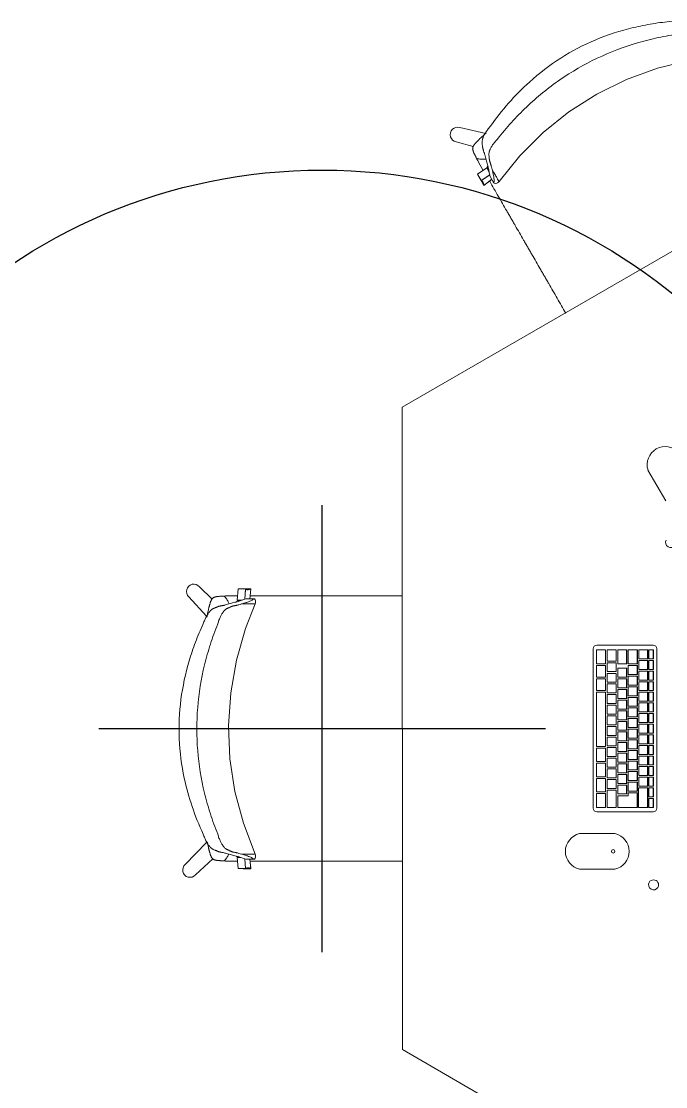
# Model space of a CAD drawing. Header units: millimetres. Extents: x 155920 to 295199, y -4084 to 97293.
# Drawn here: x 166576 to 167731, y 18495 to 20402 of the extents above; entities that cross this region are included whole.
import ezdxf

# ---------------------------------------------------------------- set-up
doc = ezdxf.new("R2010")
doc.units = ezdxf.units.MM
doc.header["$MEASUREMENT"] = 0
doc.layers.add('A-GENM', color=8, linetype='CONTINUOUS', lineweight=9)
doc.layers.add('I-FURN', color=8, linetype='CONTINUOUS', lineweight=9)
doc.layers.add('Social Distancing', color=7, linetype='CONTINUOUS')

msp = doc.modelspace()

# ---------------------------------------------------------------- linework, layer by layer
at = {"layer": 'A-GENM'}
for p, q in [((167698.8, 19599), (167730.6, 19544)), ((167708.3, 19285.5), (167607.2, 19285.5)), ((167600.8, 19279.1), (167600.8, 18993.6)), ((167622.7, 19277.1), (167606.8, 19277.1)), ((167606.8, 19277.1), (167606.8, 19252.1)), ((167622.7, 19252.1), (167622.7, 19277.1)), ((167623, 19277.1), (167622.7, 19277.1)), ((167623, 19277.1), (167623, 19252.1)), ((167641.7, 19277.1), (167625.7, 19277.1)), ((167625.7, 19277.1), (167625.7, 19257.1)), ((167641.7, 19257.1), (167641.7, 19277.1)), ((167641.9, 19277.1), (167641.7, 19277.1)), ((167641.9, 19277.1), (167641.9, 19257.1)), ((167660.6, 19277.1), (167644.6, 19277.1)), ((167644.6, 19277.1), (167644.6, 19252.1)), ((167660.6, 19252.1), (167660.6, 19277.1)), ((167660.9, 19277.1), (167660.6, 19277.1)), ((167660.9, 19277.1), (167660.9, 19252.1)), ((167679.5, 19277.1), (167663.6, 19277.1)), ((167663.6, 19277.1), (167663.6, 19252.1)), ((167679.5, 19252.1), (167679.5, 19277.1)), ((167679.8, 19277.1), (167679.5, 19277.1)), ((167679.8, 19277.1), (167679.8, 19252.1)), ((167698.2, 19277.1), (167682.2, 19277.1)), ((167682.2, 19277.1), (167682.2, 19261.1)), ((167698.2, 19261.1), (167698.2, 19277.1)), ((167698.4, 19277.1), (167698.2, 19277.1)), ((167698.4, 19277.1), (167698.4, 19261.1)), ((167708.4, 19277.1), (167700.4, 19277.1)), ((167700.4, 19277.1), (167700.4, 19261.1)), ((167708.4, 19261.1), (167708.4, 19277.1)), ((167708.7, 19277.1), (167708.4, 19277.1)), ((167708.7, 19277.1), (167708.7, 19261.1)), ((167714.7, 18993.6), (167714.7, 19279.1)), ((167606.8, 19252.1), (167622.7, 19252.1)), ((167622.7, 19249.1), (167606.8, 19249.1)), ((167606.8, 19249.1), (167606.8, 19228.1)), ((167623, 19252.1), (167622.7, 19252.1)), ((167622.7, 19228.1), (167622.7, 19249.1)), ((167623, 19249.1), (167622.7, 19249.1)), ((167623, 19249.1), (167623, 19228.1)), ((167625.7, 19257.1), (167641.7, 19257.1)), ((167641.7, 19254.1), (167625.7, 19254.1)), ((167625.7, 19254.1), (167625.7, 19238.1)), ((167641.9, 19257.1), (167641.7, 19257.1)), ((167641.7, 19238.1), (167641.7, 19254.1)), ((167641.9, 19254.1), (167641.7, 19254.1)), ((167641.9, 19254.1), (167641.9, 19238.1)), ((167644.6, 19252.1), (167660.6, 19252.1)), ((167660.9, 19252.1), (167660.6, 19252.1)), ((167663.6, 19252.1), (167679.5, 19252.1)), ((167679.5, 19249.1), (167663.6, 19249.1)), ((167663.6, 19249.1), (167663.6, 19233.1)), ((167679.8, 19252.1), (167679.5, 19252.1)), ((167679.5, 19233.1), (167679.5, 19249.1)), ((167679.8, 19249.1), (167679.5, 19249.1)), ((167679.8, 19249.1), (167679.8, 19233.1)), ((167682.2, 19261.1), (167698.2, 19261.1)), ((167698.2, 19258.1), (167682.2, 19258.1)), ((167682.2, 19258.1), (167682.2, 19242.1)), ((167698.4, 19261.1), (167698.2, 19261.1)), ((167698.2, 19242.1), (167698.2, 19258.1)), ((167698.4, 19258.1), (167698.2, 19258.1)), ((167698.4, 19258.1), (167698.4, 19242.1)), ((167700.4, 19261.1), (167708.4, 19261.1)), ((167708.4, 19258.1), (167700.4, 19258.1)), ((167700.4, 19258.1), (167700.4, 19242.1)), ((167708.7, 19261.1), (167708.4, 19261.1)), ((167708.4, 19242.1), (167708.4, 19258.1)), ((167708.7, 19258.1), (167708.4, 19258.1)), ((167708.7, 19258.1), (167708.7, 19242.1)), ((167606.8, 19228.1), (167622.7, 19228.1)), ((167623, 19228.1), (167622.7, 19228.1)), ((167625.7, 19238.1), (167641.7, 19238.1)), ((167641.7, 19235.1), (167625.7, 19235.1)), ((167625.7, 19235.1), (167625.7, 19219.1)), ((167641.9, 19238.1), (167641.7, 19238.1)), ((167641.7, 19219.1), (167641.7, 19235.1)), ((167641.9, 19235.1), (167641.7, 19235.1)), ((167641.9, 19235.1), (167641.9, 19219.1)), ((167660.6, 19244.1), (167644.6, 19244.1)), ((167644.6, 19244.1), (167644.6, 19228.1)), ((167644.6, 19228.1), (167660.6, 19228.1)), ((167660.6, 19228.1), (167660.6, 19244.1)), ((167660.9, 19244.1), (167660.6, 19244.1)), ((167660.9, 19228.1), (167660.6, 19228.1)), ((167660.9, 19244.1), (167660.9, 19228.1)), ((167663.6, 19233.1), (167679.5, 19233.1)), ((167679.5, 19230.1), (167663.6, 19230.1)), ((167663.6, 19230.1), (167663.6, 19214.1)), ((167679.8, 19233.1), (167679.5, 19233.1)), ((167679.5, 19214.1), (167679.5, 19230.1)), ((167679.8, 19230.1), (167679.5, 19230.1)), ((167679.8, 19230.1), (167679.8, 19214.1)), ((167682.2, 19242.1), (167698.2, 19242.1)), ((167698.2, 19239.1), (167682.2, 19239.1)), ((167682.2, 19239.1), (167682.2, 19223.1)), ((167698.4, 19242.1), (167698.2, 19242.1)), ((167698.2, 19223.1), (167698.2, 19239.1)), ((167698.4, 19239.1), (167698.2, 19239.1)), ((167698.4, 19239.1), (167698.4, 19223.1)), ((167700.4, 19242.1), (167708.4, 19242.1)), ((167708.4, 19239.1), (167700.4, 19239.1)), ((167700.4, 19239.1), (167700.4, 19223.1)), ((167708.7, 19242.1), (167708.4, 19242.1)), ((167708.4, 19223.1), (167708.4, 19239.1)), ((167708.7, 19239.1), (167708.4, 19239.1)), ((167708.7, 19239.1), (167708.7, 19223.1)), ((167622.7, 19225.1), (167606.8, 19225.1)), ((167606.8, 19225.1), (167606.8, 19204.1)), ((167622.7, 19204.1), (167622.7, 19225.1)), ((167623, 19225.1), (167622.7, 19225.1)), ((167623, 19225.1), (167623, 19204.1)), ((167625.7, 19219.1), (167641.7, 19219.1)), ((167641.7, 19216.1), (167625.7, 19216.1)), ((167625.7, 19216.1), (167625.7, 19200.1)), ((167641.9, 19219.1), (167641.7, 19219.1)), ((167641.7, 19200.1), (167641.7, 19216.1)), ((167641.9, 19216.1), (167641.7, 19216.1)), ((167641.9, 19216.1), (167641.9, 19200.1)), ((167660.6, 19225.1), (167644.6, 19225.1)), ((167644.6, 19225.1), (167644.6, 19209.1)), ((167644.6, 19209.1), (167660.6, 19209.1)), ((167660.6, 19209.1), (167660.6, 19225.1)), ((167660.9, 19225.1), (167660.6, 19225.1)), ((167660.9, 19209.1), (167660.6, 19209.1)), ((167660.9, 19225.1), (167660.9, 19209.1)), ((167663.6, 19214.1), (167679.5, 19214.1)), ((167679.5, 19211.1), (167663.6, 19211.1)), ((167663.6, 19211.1), (167663.6, 19195.1)), ((167679.8, 19214.1), (167679.5, 19214.1)), ((167679.5, 19195.1), (167679.5, 19211.1)), ((167679.8, 19211.1), (167679.5, 19211.1)), ((167679.8, 19211.1), (167679.8, 19195.1)), ((167682.2, 19223.1), (167698.2, 19223.1)), ((167698.2, 19220.1), (167682.2, 19220.1)), ((167682.2, 19220.1), (167682.2, 19204.1)), ((167698.4, 19223.1), (167698.2, 19223.1)), ((167698.2, 19204.1), (167698.2, 19220.1)), ((167698.4, 19220.1), (167698.2, 19220.1)), ((167698.4, 19220.1), (167698.4, 19204.1)), ((167700.4, 19223.1), (167708.4, 19223.1)), ((167708.4, 19220.1), (167700.4, 19220.1)), ((167700.4, 19220.1), (167700.4, 19204.1)), ((167708.7, 19223.1), (167708.4, 19223.1)), ((167708.4, 19204.1), (167708.4, 19220.1)), ((167708.7, 19220.1), (167708.4, 19220.1)), ((167708.7, 19220.1), (167708.7, 19204.1)), ((167606.8, 19204.1), (167622.7, 19204.1)), ((167622.7, 19201.1), (167606.8, 19201.1)), ((167606.8, 19201.1), (167606.8, 19104.1)), ((167623, 19204.1), (167622.7, 19204.1)), ((167622.7, 19104.1), (167622.7, 19201.1)), ((167623, 19201.1), (167622.7, 19201.1)), ((167623, 19201.1), (167623, 19104.1)), ((167625.7, 19200.1), (167641.7, 19200.1)), ((167641.7, 19197.1), (167625.7, 19197.1)), ((167625.7, 19197.1), (167625.7, 19181.1)), ((167641.9, 19200.1), (167641.7, 19200.1)), ((167641.7, 19181.1), (167641.7, 19197.1)), ((167641.9, 19197.1), (167641.7, 19197.1)), ((167641.9, 19197.1), (167641.9, 19181.1)), ((167660.6, 19206.1), (167644.6, 19206.1)), ((167644.6, 19206.1), (167644.6, 19190.1)), ((167644.6, 19190.1), (167660.6, 19190.1)), ((167660.6, 19190.1), (167660.6, 19206.1)), ((167660.9, 19206.1), (167660.6, 19206.1)), ((167660.9, 19190.1), (167660.6, 19190.1)), ((167660.9, 19206.1), (167660.9, 19190.1)), ((167663.6, 19195.1), (167679.5, 19195.1)), ((167679.5, 19192.1), (167663.6, 19192.1)), ((167663.6, 19192.1), (167663.6, 19176.1)), ((167679.8, 19195.1), (167679.5, 19195.1)), ((167679.5, 19176.1), (167679.5, 19192.1)), ((167679.8, 19192.1), (167679.5, 19192.1)), ((167679.8, 19192.1), (167679.8, 19176.1)), ((167682.2, 19204.1), (167698.2, 19204.1)), ((167698.2, 19201.1), (167682.2, 19201.1)), ((167682.2, 19201.1), (167682.2, 19185.1)), ((167698.4, 19204.1), (167698.2, 19204.1)), ((167698.2, 19185.1), (167698.2, 19201.1)), ((167698.4, 19201.1), (167698.2, 19201.1)), ((167698.4, 19201.1), (167698.4, 19185.1)), ((167700.4, 19204.1), (167708.4, 19204.1)), ((167708.4, 19201.1), (167700.4, 19201.1)), ((167700.4, 19201.1), (167700.4, 19185.1)), ((167708.7, 19204.1), (167708.4, 19204.1)), ((167708.4, 19185.1), (167708.4, 19201.1)), ((167708.7, 19201.1), (167708.4, 19201.1)), ((167708.7, 19201.1), (167708.7, 19185.1)), ((167625.7, 19181.1), (167641.7, 19181.1)), ((167641.7, 19178.1), (167625.7, 19178.1)), ((167625.7, 19178.1), (167625.7, 19162.1)), ((167641.9, 19181.1), (167641.7, 19181.1)), ((167641.7, 19162.1), (167641.7, 19178.1)), ((167641.9, 19178.1), (167641.7, 19178.1)), ((167641.9, 19178.1), (167641.9, 19162.1)), ((167660.6, 19187.1), (167644.6, 19187.1)), ((167644.6, 19187.1), (167644.6, 19171.1)), ((167644.6, 19171.1), (167660.6, 19171.1)), ((167660.6, 19171.1), (167660.6, 19187.1)), ((167660.9, 19187.1), (167660.6, 19187.1)), ((167660.9, 19171.1), (167660.6, 19171.1)), ((167660.9, 19187.1), (167660.9, 19171.1)), ((167663.6, 19176.1), (167679.5, 19176.1)), ((167679.5, 19173.1), (167663.6, 19173.1)), ((167663.6, 19173.1), (167663.6, 19157.1)), ((167679.8, 19176.1), (167679.5, 19176.1)), ((167679.5, 19157.1), (167679.5, 19173.1)), ((167679.8, 19173.1), (167679.5, 19173.1)), ((167679.8, 19173.1), (167679.8, 19157.1)), ((167682.2, 19185.1), (167698.2, 19185.1)), ((167698.2, 19182.1), (167682.2, 19182.1)), ((167682.2, 19182.1), (167682.2, 19166.1)), ((167698.4, 19185.1), (167698.2, 19185.1)), ((167698.2, 19166.1), (167698.2, 19182.1)), ((167698.4, 19182.1), (167698.2, 19182.1)), ((167698.4, 19182.1), (167698.4, 19166.1)), ((167700.4, 19185.1), (167708.4, 19185.1)), ((167708.4, 19182.1), (167700.4, 19182.1)), ((167700.4, 19182.1), (167700.4, 19166.1)), ((167708.7, 19185.1), (167708.4, 19185.1)), ((167708.4, 19166.1), (167708.4, 19182.1)), ((167708.7, 19182.1), (167708.4, 19182.1)), ((167708.7, 19182.1), (167708.7, 19166.1)), ((167625.7, 19162.1), (167641.7, 19162.1)), ((167641.7, 19159.1), (167625.7, 19159.1)), ((167625.7, 19159.1), (167625.7, 19143.1)), ((167641.9, 19162.1), (167641.7, 19162.1)), ((167641.7, 19143.1), (167641.7, 19159.1)), ((167641.9, 19159.1), (167641.7, 19159.1)), ((167641.9, 19159.1), (167641.9, 19143.1)), ((167660.6, 19168.1), (167644.6, 19168.1)), ((167644.6, 19168.1), (167644.6, 19152.1)), ((167644.6, 19152.1), (167660.6, 19152.1)), ((167660.6, 19152.1), (167660.6, 19168.1)), ((167660.9, 19168.1), (167660.6, 19168.1)), ((167660.9, 19152.1), (167660.6, 19152.1)), ((167660.9, 19168.1), (167660.9, 19152.1)), ((167663.6, 19157.1), (167679.5, 19157.1)), ((167679.5, 19154.1), (167663.6, 19154.1)), ((167663.6, 19154.1), (167663.6, 19138.1)), ((167679.8, 19157.1), (167679.5, 19157.1)), ((167679.5, 19138.1), (167679.5, 19154.1)), ((167679.8, 19154.1), (167679.5, 19154.1)), ((167679.8, 19154.1), (167679.8, 19138.1)), ((167682.2, 19166.1), (167698.2, 19166.1)), ((167698.2, 19163.1), (167682.2, 19163.1)), ((167682.2, 19163.1), (167682.2, 19147.1)), ((167698.4, 19166.1), (167698.2, 19166.1)), ((167698.2, 19147.1), (167698.2, 19163.1)), ((167698.4, 19163.1), (167698.2, 19163.1)), ((167698.4, 19163.1), (167698.4, 19147.1)), ((167700.4, 19166.1), (167708.4, 19166.1)), ((167708.4, 19163.1), (167700.4, 19163.1)), ((167700.4, 19163.1), (167700.4, 19147.1)), ((167708.7, 19166.1), (167708.4, 19166.1)), ((167708.4, 19147.1), (167708.4, 19163.1)), ((167708.7, 19163.1), (167708.4, 19163.1)), ((167708.7, 19163.1), (167708.7, 19147.1)), ((167625.7, 19143.1), (167641.7, 19143.1)), ((167641.7, 19140.1), (167625.7, 19140.1)), ((167625.7, 19140.1), (167625.7, 19124.1)), ((167641.9, 19143.1), (167641.7, 19143.1)), ((167641.7, 19124.1), (167641.7, 19140.1)), ((167641.9, 19140.1), (167641.7, 19140.1)), ((167641.9, 19140.1), (167641.9, 19124.1)), ((167660.6, 19149.1), (167644.6, 19149.1)), ((167644.6, 19149.1), (167644.6, 19133.1)), ((167644.6, 19133.1), (167660.6, 19133.1)), ((167660.6, 19133.1), (167660.6, 19149.1)), ((167660.9, 19149.1), (167660.6, 19149.1)), ((167660.9, 19133.1), (167660.6, 19133.1)), ((167660.9, 19149.1), (167660.9, 19133.1)), ((167663.6, 19138.1), (167679.5, 19138.1)), ((167679.5, 19135.1), (167663.6, 19135.1)), ((167663.6, 19135.1), (167663.6, 19119.1)), ((167679.8, 19138.1), (167679.5, 19138.1)), ((167679.5, 19119.1), (167679.5, 19135.1)), ((167679.8, 19135.1), (167679.5, 19135.1)), ((167679.8, 19135.1), (167679.8, 19119.1)), ((167682.2, 19147.1), (167698.2, 19147.1)), ((167698.2, 19144.1), (167682.2, 19144.1)), ((167682.2, 19144.1), (167682.2, 19128.1)), ((167698.4, 19147.1), (167698.2, 19147.1)), ((167698.2, 19128.1), (167698.2, 19144.1)), ((167698.4, 19144.1), (167698.2, 19144.1)), ((167698.4, 19144.1), (167698.4, 19128.1)), ((167700.4, 19147.1), (167708.4, 19147.1)), ((167708.4, 19144.1), (167700.4, 19144.1)), ((167700.4, 19144.1), (167700.4, 19128.1)), ((167708.7, 19147.1), (167708.4, 19147.1)), ((167708.4, 19128.1), (167708.4, 19144.1)), ((167708.7, 19144.1), (167708.4, 19144.1)), ((167708.7, 19144.1), (167708.7, 19128.1)), ((167625.7, 19124.1), (167641.7, 19124.1)), ((167641.7, 19121.1), (167625.7, 19121.1)), ((167625.7, 19121.1), (167625.7, 19105.1)), ((167641.9, 19124.1), (167641.7, 19124.1)), ((167641.7, 19105.1), (167641.7, 19121.1)), ((167641.9, 19121.1), (167641.7, 19121.1)), ((167641.9, 19121.1), (167641.9, 19105.1)), ((167660.6, 19130.1), (167644.6, 19130.1)), ((167644.6, 19130.1), (167644.6, 19114.1)), ((167644.6, 19114.1), (167660.6, 19114.1)), ((167660.6, 19114.1), (167660.6, 19130.1)), ((167660.9, 19130.1), (167660.6, 19130.1)), ((167660.9, 19114.1), (167660.6, 19114.1)), ((167660.9, 19130.1), (167660.9, 19114.1)), ((167663.6, 19119.1), (167679.5, 19119.1)), ((167679.5, 19116.1), (167663.6, 19116.1)), ((167663.6, 19116.1), (167663.6, 19100.1)), ((167679.8, 19119.1), (167679.5, 19119.1)), ((167679.5, 19100.1), (167679.5, 19116.1)), ((167679.8, 19116.1), (167679.5, 19116.1)), ((167679.8, 19116.1), (167679.8, 19100.1)), ((167682.2, 19128.1), (167698.2, 19128.1)), ((167698.2, 19125.1), (167682.2, 19125.1)), ((167682.2, 19125.1), (167682.2, 19109.1)), ((167698.4, 19128.1), (167698.2, 19128.1)), ((167698.2, 19109.1), (167698.2, 19125.1)), ((167698.4, 19125.1), (167698.2, 19125.1)), ((167698.4, 19125.1), (167698.4, 19109.1)), ((167700.4, 19128.1), (167708.4, 19128.1)), ((167708.4, 19125.1), (167700.4, 19125.1)), ((167700.4, 19125.1), (167700.4, 19109.1)), ((167708.7, 19128.1), (167708.4, 19128.1)), ((167708.4, 19109.1), (167708.4, 19125.1)), ((167708.7, 19125.1), (167708.4, 19125.1)), ((167708.7, 19125.1), (167708.7, 19109.1)), ((167606.8, 19104.1), (167622.7, 19104.1)), ((167606.8, 19101.1), (167606.8, 19077.1)), ((167622.7, 19101.1), (167606.8, 19101.1)), ((167623, 19104.1), (167622.7, 19104.1)), ((167622.7, 19077.1), (167622.7, 19101.1)), ((167623, 19101.1), (167622.7, 19101.1)), ((167623, 19101.1), (167623, 19077.1)), ((167625.7, 19105.1), (167641.7, 19105.1)), ((167641.7, 19102.1), (167625.7, 19102.1)), ((167625.7, 19102.1), (167625.7, 19086.1)), ((167641.9, 19105.1), (167641.7, 19105.1)), ((167641.7, 19086.1), (167641.7, 19102.1)), ((167641.9, 19102.1), (167641.7, 19102.1)), ((167641.9, 19102.1), (167641.9, 19086.1)), ((167660.6, 19111.1), (167644.6, 19111.1)), ((167644.6, 19111.1), (167644.6, 19095.1)), ((167644.6, 19095.1), (167660.6, 19095.1)), ((167660.6, 19095.1), (167660.6, 19111.1)), ((167660.9, 19111.1), (167660.6, 19111.1)), ((167660.9, 19095.1), (167660.6, 19095.1)), ((167660.9, 19111.1), (167660.9, 19095.1)), ((167663.6, 19100.1), (167679.5, 19100.1)), ((167679.5, 19097.1), (167663.6, 19097.1)), ((167663.6, 19097.1), (167663.6, 19081.1)), ((167679.8, 19100.1), (167679.5, 19100.1)), ((167679.5, 19081.1), (167679.5, 19097.1)), ((167679.8, 19097.1), (167679.5, 19097.1)), ((167679.8, 19097.1), (167679.8, 19081.1)), ((167682.2, 19109.1), (167698.2, 19109.1)), ((167698.2, 19106.1), (167682.2, 19106.1)), ((167682.2, 19106.1), (167682.2, 19090.1)), ((167698.4, 19109.1), (167698.2, 19109.1)), ((167698.2, 19090.1), (167698.2, 19106.1)), ((167698.4, 19106.1), (167698.2, 19106.1)), ((167698.4, 19106.1), (167698.4, 19090.1)), ((167700.4, 19109.1), (167708.4, 19109.1)), ((167708.4, 19106.1), (167700.4, 19106.1)), ((167700.4, 19106.1), (167700.4, 19090.1)), ((167708.7, 19109.1), (167708.4, 19109.1)), ((167708.4, 19090.1), (167708.4, 19106.1)), ((167708.7, 19106.1), (167708.4, 19106.1)), ((167708.7, 19106.1), (167708.7, 19090.1)), ((167606.8, 19077.1), (167622.7, 19077.1)), ((167606.8, 19074.1), (167606.8, 19050.1)), ((167622.7, 19074.1), (167606.8, 19074.1)), ((167623, 19077.1), (167622.7, 19077.1)), ((167622.7, 19050.1), (167622.7, 19074.1)), ((167623, 19074.1), (167622.7, 19074.1)), ((167623, 19074.1), (167623, 19050.1)), ((167625.7, 19086.1), (167641.7, 19086.1)), ((167641.7, 19083.1), (167625.7, 19083.1)), ((167625.7, 19083.1), (167625.7, 19067.1)), ((167641.9, 19086.1), (167641.7, 19086.1)), ((167641.7, 19067.1), (167641.7, 19083.1)), ((167641.9, 19083.1), (167641.7, 19083.1)), ((167641.9, 19083.1), (167641.9, 19067.1)), ((167660.6, 19092.1), (167644.6, 19092.1)), ((167644.6, 19092.1), (167644.6, 19076.1)), ((167644.6, 19076.1), (167660.6, 19076.1)), ((167660.6, 19076.1), (167660.6, 19092.1)), ((167660.9, 19092.1), (167660.6, 19092.1)), ((167660.9, 19076.1), (167660.6, 19076.1)), ((167660.9, 19092.1), (167660.9, 19076.1)), ((167663.6, 19081.1), (167679.5, 19081.1)), ((167679.5, 19078.1), (167663.6, 19078.1)), ((167663.6, 19078.1), (167663.6, 19062.1)), ((167679.8, 19081.1), (167679.5, 19081.1)), ((167679.5, 19062.1), (167679.5, 19078.1)), ((167679.8, 19078.1), (167679.5, 19078.1)), ((167679.8, 19078.1), (167679.8, 19062.1)), ((167682.2, 19090.1), (167698.2, 19090.1)), ((167698.2, 19087.1), (167682.2, 19087.1)), ((167682.2, 19087.1), (167682.2, 19071.1)), ((167698.4, 19090.1), (167698.2, 19090.1)), ((167698.2, 19071.1), (167698.2, 19087.1)), ((167698.4, 19087.1), (167698.2, 19087.1)), ((167698.4, 19087.1), (167698.4, 19071.1)), ((167700.4, 19090.1), (167708.4, 19090.1)), ((167708.4, 19087.1), (167700.4, 19087.1)), ((167700.4, 19087.1), (167700.4, 19071.1)), ((167708.7, 19090.1), (167708.4, 19090.1)), ((167708.4, 19071.1), (167708.4, 19087.1)), ((167708.7, 19087.1), (167708.4, 19087.1)), ((167708.7, 19087.1), (167708.7, 19071.1)), ((167625.7, 19067.1), (167641.7, 19067.1)), ((167641.7, 19064.1), (167625.7, 19064.1)), ((167625.7, 19064.1), (167625.7, 19048.1)), ((167641.9, 19067.1), (167641.7, 19067.1)), ((167641.7, 19048.1), (167641.7, 19064.1)), ((167641.9, 19064.1), (167641.7, 19064.1)), ((167641.9, 19064.1), (167641.9, 19048.1)), ((167660.6, 19073.1), (167644.6, 19073.1)), ((167644.6, 19073.1), (167644.6, 19057.1)), ((167644.6, 19057.1), (167660.6, 19057.1)), ((167660.6, 19057.1), (167660.6, 19073.1)), ((167660.9, 19073.1), (167660.6, 19073.1)), ((167660.9, 19057.1), (167660.6, 19057.1)), ((167660.9, 19073.1), (167660.9, 19057.1)), ((167663.6, 19062.1), (167679.5, 19062.1)), ((167679.5, 19059.1), (167663.6, 19059.1)), ((167663.6, 19059.1), (167663.6, 19043.1)), ((167679.8, 19062.1), (167679.5, 19062.1)), ((167679.5, 19043.1), (167679.5, 19059.1)), ((167679.8, 19059.1), (167679.5, 19059.1)), ((167679.8, 19059.1), (167679.8, 19043.1)), ((167682.2, 19071.1), (167698.2, 19071.1)), ((167698.2, 19068.1), (167682.2, 19068.1)), ((167682.2, 19068.1), (167682.2, 19052.1)), ((167698.4, 19071.1), (167698.2, 19071.1)), ((167698.2, 19052.1), (167698.2, 19068.1)), ((167698.4, 19068.1), (167698.2, 19068.1)), ((167698.4, 19068.1), (167698.4, 19052.1)), ((167700.4, 19071.1), (167708.4, 19071.1)), ((167708.4, 19068.1), (167700.4, 19068.1)), ((167700.4, 19068.1), (167700.4, 19052.1)), ((167708.7, 19071.1), (167708.4, 19071.1)), ((167708.4, 19052.1), (167708.4, 19068.1)), ((167708.7, 19068.1), (167708.4, 19068.1)), ((167708.7, 19068.1), (167708.7, 19052.1)), ((167606.8, 19050.1), (167622.7, 19050.1)), ((167606.8, 19047.1), (167606.8, 19023.1)), ((167622.7, 19047.1), (167606.8, 19047.1)), ((167623, 19050.1), (167622.7, 19050.1)), ((167622.7, 19023.1), (167622.7, 19047.1)), ((167623, 19047.1), (167622.7, 19047.1)), ((167623, 19047.1), (167623, 19023.1)), ((167625.7, 19048.1), (167641.7, 19048.1)), ((167641.7, 19045.1), (167625.7, 19045.1)), ((167625.7, 19045.1), (167625.7, 19029.1)), ((167641.9, 19048.1), (167641.7, 19048.1)), ((167641.7, 19029.1), (167641.7, 19045.1)), ((167641.9, 19045.1), (167641.7, 19045.1)), ((167641.9, 19045.1), (167641.9, 19029.1)), ((167660.6, 19054.1), (167644.6, 19054.1)), ((167644.6, 19054.1), (167644.6, 19038.1)), ((167644.6, 19038.1), (167660.6, 19038.1)), ((167660.6, 19038.1), (167660.6, 19054.1)), ((167660.9, 19054.1), (167660.6, 19054.1)), ((167660.9, 19038.1), (167660.6, 19038.1)), ((167660.9, 19054.1), (167660.9, 19038.1)), ((167663.6, 19043.1), (167679.5, 19043.1)), ((167679.5, 19040.1), (167663.6, 19040.1)), ((167663.6, 19040.1), (167663.6, 19024.1)), ((167679.8, 19043.1), (167679.5, 19043.1)), ((167679.5, 19024.1), (167679.5, 19040.1)), ((167679.8, 19040.1), (167679.5, 19040.1)), ((167679.8, 19040.1), (167679.8, 19024.1)), ((167682.2, 19052.1), (167698.2, 19052.1)), ((167698.2, 19049.1), (167682.2, 19049.1)), ((167682.2, 19049.1), (167682.2, 19033.1)), ((167698.4, 19052.1), (167698.2, 19052.1)), ((167698.2, 19033.1), (167698.2, 19049.1)), ((167698.4, 19049.1), (167698.2, 19049.1)), ((167698.4, 19049.1), (167698.4, 19033.1)), ((167700.4, 19052.1), (167708.4, 19052.1)), ((167708.4, 19049.1), (167700.4, 19049.1)), ((167700.4, 19049.1), (167700.4, 19033.1)), ((167708.7, 19052.1), (167708.4, 19052.1)), ((167708.4, 19033.1), (167708.4, 19049.1)), ((167708.7, 19049.1), (167708.4, 19049.1)), ((167708.7, 19049.1), (167708.7, 19033.1)), ((167606.8, 19023.1), (167622.7, 19023.1)), ((167606.8, 19020.1), (167606.8, 18995.1)), ((167622.7, 19020.1), (167606.8, 19020.1)), ((167623, 19023.1), (167622.7, 19023.1)), ((167622.7, 18995.1), (167622.7, 19020.1)), ((167623, 19020.1), (167622.7, 19020.1)), ((167623, 19020.1), (167623, 18995.1)), ((167625.7, 19029.1), (167641.7, 19029.1)), ((167641.7, 19026.1), (167625.7, 19026.1)), ((167625.7, 19026.1), (167625.7, 18995.1)), ((167641.9, 19029.1), (167641.7, 19029.1)), ((167641.7, 18995.1), (167641.7, 19026.1)), ((167641.9, 19026.1), (167641.7, 19026.1)), ((167641.9, 19026.1), (167641.9, 18995.1)), ((167660.6, 19035.1), (167644.6, 19035.1)), ((167644.6, 19035.1), (167644.6, 19019.1)), ((167644.6, 19019.1), (167660.6, 19019.1)), ((167660.6, 19019.1), (167660.6, 19035.1)), ((167660.9, 19035.1), (167660.6, 19035.1)), ((167660.9, 19019.1), (167660.6, 19019.1)), ((167660.9, 19035.1), (167660.9, 19019.1)), ((167663.6, 19024.1), (167679.5, 19024.1)), ((167663.6, 19021.1), (167663.6, 19016.1)), ((167679.5, 19021.1), (167663.6, 19021.1)), ((167679.8, 19024.1), (167679.5, 19024.1)), ((167679.5, 18995.1), (167679.5, 19021.1)), ((167679.8, 19021.1), (167679.5, 19021.1)), ((167679.8, 19021.1), (167679.8, 18995.1)), ((167681.9, 19030.1), (167681.9, 18995.1)), ((167698.2, 19030.1), (167681.9, 19030.1)), ((167682.2, 19033.1), (167698.2, 19033.1)), ((167698.4, 19033.1), (167698.2, 19033.1)), ((167698.2, 18995.1), (167698.2, 19030.1)), ((167698.4, 19030.1), (167698.2, 19030.1)), ((167698.4, 19030.1), (167698.4, 18995.1)), ((167700.4, 19033.1), (167708.4, 19033.1)), ((167708.4, 19030.1), (167700.4, 19030.1)), ((167700.4, 19030.1), (167700.4, 19014.1)), ((167708.7, 19033.1), (167708.4, 19033.1)), ((167708.4, 19014.1), (167708.4, 19030.1)), ((167708.7, 19030.1), (167708.4, 19030.1)), ((167708.7, 19030.1), (167708.7, 19014.1)), ((167663.6, 19016.1), (167644.6, 19016.1)), ((167644.6, 19016.1), (167644.6, 18995.1)), ((167700.4, 19014.1), (167708.4, 19014.1)), ((167708.4, 19011.1), (167700.4, 19011.1)), ((167700.4, 19011.1), (167700.4, 18995.1)), ((167708.7, 19014.1), (167708.4, 19014.1)), ((167708.4, 18995.1), (167708.4, 19011.1)), ((167708.7, 19011.1), (167708.4, 19011.1)), ((167708.7, 19011.1), (167708.7, 18995.1)), ((167606.8, 18995.1), (167622.7, 18995.1)), ((167607.2, 18987.2), (167708.3, 18987.2)), ((167623, 18995.1), (167622.7, 18995.1)), ((167625.7, 18995.1), (167641.7, 18995.1)), ((167641.9, 18995.1), (167641.7, 18995.1)), ((167644.6, 18995.1), (167679.5, 18995.1)), ((167679.8, 18995.1), (167679.5, 18995.1)), ((167681.9, 18995.1), (167698.2, 18995.1)), ((167698.4, 18995.1), (167698.2, 18995.1)), ((167700.4, 18995.1), (167708.4, 18995.1)), ((167708.7, 18995.1), (167708.4, 18995.1)), ((167639.7, 18948.1), (167576.2, 18948.1)), ((167576.2, 18884.6), (167639.7, 18884.6))]:
    msp.add_line(p, q, dxfattribs=at)
for centre, radius, start, end in [((167729.9, 19608.7), 32.5, 42.6804, 197.3196), ((167607.2, 19279.1), 6.35, 90, 180), ((167708.3, 19279.1), 6.35, 0, 90), ((167607.2, 18993.6), 6.35, 180, 270), ((167708.3, 18993.6), 6.35, 270, 0), ((167583.4, 18916.4), 32.5, 102.6804, 257.3196), ((167632.6, 18916.4), 32.5, 282.6804, 77.3196), ((167636.6, 18916.4), 3.16, 90, 270), ((167636.6, 18916.4), 3.16, 270, 90)]:
    msp.add_arc(centre, radius, start, end, dxfattribs=at)
at = {"layer": 'I-FURN'}
for p, q in [((167715.7, 20318.4), (167773.1, 20332.6)), ((167660.2, 20298.1), (167715.7, 20318.4)), ((167607.2, 20272), (167660.2, 20298.1)), ((168254.7, 20286.5), (167258.8, 19711.4)), ((167557.3, 20240.2), (167607.2, 20272)), ((167511.2, 20203.3), (167557.3, 20240.2)), ((167408.3, 20201.8), (167361.8, 20212.2)), ((167469.3, 20161.5), (167511.2, 20203.3)), ((167355.3, 20186.8), (167385.9, 20178.2)), ((167432.2, 20115.5), (167469.3, 20161.5)), ((167393.4, 20128.8), (167410, 20140)), ((167400.1, 20117.3), (167393.4, 20128.8)), ((167415.3, 20127.6), (167400.1, 20117.3)), ((167415.3, 20127.5), (167400.9, 20117.7)), ((167410, 20140), (167414.4, 20132.3)), ((167410.8, 20140.4), (167413.8, 20135.3)), ((167415.6, 20126), (167422.4, 20114.1)), ((167398, 20120.3), (167404.6, 20108.7)), ((167404.6, 20108.7), (167419.3, 20119.7)), ((167405.5, 20109.2), (167419.3, 20119.5)), ((167425.6, 20112.2), (167423.5, 20112.4)), ((167427.9, 20112.6), (167425.6, 20112.2)), ((167429.3, 20113.2), (167427.9, 20112.6)), ((167430.8, 20114.2), (167429.3, 20113.2)), ((167432.2, 20115.5), (167430.8, 20114.2)), ((167258.8, 19711.4), (167258.9, 18561.4)), ((166918.2, 19368.1), (166895.4, 19390.2)), ((166963.3, 19366.3), (166964.6, 19386.2)), ((166964.6, 19386.2), (166978, 19386.2)), ((166987.7, 19386.5), (166974.4, 19386.5)), ((166978, 19386.2), (166976.7, 19367.9)), ((166978, 19385.3), (166976.8, 19367.9)), ((166985.5, 19368.4), (166987.7, 19386.5)), ((166985.7, 19368.4), (166987.7, 19385.6)), ((166876.7, 19372), (166908.3, 19337.5)), ((166972.1, 19366.3), (166963.3, 19366.3)), ((166969.2, 19365.4), (166963.3, 19365.4)), ((166991.9, 19368.4), (166978.3, 19368.4)), ((166994, 19368.4), (166995.1, 19366.9)), ((166995.1, 19366.9), (166995.8, 19365.1)), ((166996.1, 19361.4), (166995.5, 19359.3)), ((166995.8, 19365.1), (166996.1, 19363.6)), ((166996.1, 19363.6), (166996.1, 19361.4)), ((166978, 19315.4), (166995.5, 19359.3)), ((166961.6, 19258.6), (166978, 19315.4)), ((166951.4, 19200.3), (166961.6, 19258.6)), ((166947.6, 19141.3), (166951.4, 19200.3)), ((166950.1, 19082.2), (166947.6, 19141.3)), ((166959.1, 19023.8), (166950.1, 19082.2)), ((166974.3, 18966.7), (166959.1, 19023.8)), ((166995.5, 18911.5), (166974.3, 18966.7)), ((166908.3, 18932.5), (166870, 18893)), ((166888.2, 18874.3), (166919.7, 18903.2)), ((166963.3, 18906.4), (166966.3, 18906.4)), ((166964.7, 18885.6), (166963.3, 18905.5)), ((166963.3, 18905.5), (166969.2, 18905.5)), ((166976.8, 18902.9), (166978, 18885.6)), ((166991.9, 18902.4), (166978.3, 18902.4)), ((166987.7, 18885.2), (166985.7, 18902.4)), ((166987.7, 18886.2), (166985.7, 18902.4)), ((166994, 18902.4), (166995.1, 18904)), ((166995.1, 18904), (166995.8, 18905.7)), ((166996.1, 18909.4), (166995.5, 18911.5)), ((166995.8, 18905.7), (166996.1, 18907.2)), ((166996.1, 18907.2), (166996.1, 18909.4)), ((166978, 18885.6), (166964.7, 18885.6)), ((166974.4, 18885.2), (166987.7, 18885.2)), ((167258.9, 18561.4), (168254.8, 17986.5))]:
    msp.add_line(p, q, dxfattribs=at)
for centre, radius, start, end in [((167357.7, 20199.7), 13.1, 71.9896, 259.6059), ((167739.3, 19469.2), 9, 150, 330), ((166885.4, 19381.7), 13.1, 40.3941, 228.0104), ((166878.5, 18883), 13.1, 130.4176, 318.0338), ((167708.8, 18856.4), 9, 330, 150), ((167708.8, 18856.4), 9, 150, 330)]:
    msp.add_arc(centre, radius, start, end, dxfattribs=at)
for centre, major_axis, start_param, end_param in [((167381, 20116.7), (-15.1, -8.7), 2.819103, 2.902745), ((167387.7, 20105.1), (-15.1, -8.7), 2.819103, 3.398599), ((167388.5, 20105.6), (-15.1, -8.7), 2.819103, 3.398599), ((166969, 19403), (0, 17.4), 3.380441, 3.464082), ((166982.3, 19403), (0, 17.4), 2.884586, 3.464082), ((166982.3, 19402.1), (0, 17.4), 2.884586, 3.464082), ((166969, 18868.7), (0, 17.4), 5.960696, 6.044337), ((166982.3, 18869.7), (0, 17.4), 5.960696, 6.540192), ((166982.3, 18868.7), (0, 17.4), 5.960696, 6.540192)]:
    msp.add_ellipse(centre, major_axis=major_axis, ratio=0.978487, start_param=start_param, end_param=end_param, dxfattribs=at)
for points, knots in [([(167416.4, 20214.3), (167426.6, 20228.8), (167448.5, 20256.6), (167489.9, 20298.7), (167541.5, 20338.4), (167604.5, 20371.1), (167660.8, 20389.2), (167707.1, 20398.5), (167730.5, 20401.4), (167742.3, 20402.4)], [-1, -1, -1, -1, -0.863636, -0.727273, -0.545455, -0.363636, -0.181818, -0.090909, 0, 0, 0, 0]), ([(167755.3, 20379.8), (167742.6, 20378.1), (167717.2, 20373.6), (167667.3, 20361), (167606.9, 20338.1), (167539.8, 20299.4), (167489.8, 20258.6), (167453.9, 20221.6), (167437.4, 20201.9), (167429.5, 20191.7)], [-1, -1, -1, -1, -0.9, -0.8, -0.6, -0.4, -0.2, -0.1, 0, 0, 0, 0]), ([(167392.1, 20156.6), (167391.6, 20157.6), (167390.8, 20159.1), (167390, 20160.8), (167389.5, 20161.8), (167389.1, 20162.5), (167388.8, 20163.2), (167388.3, 20164.2), (167387.8, 20165.3), (167387.3, 20166.4), (167386.9, 20167.2), (167386.7, 20167.7), (167386.5, 20168), (167386.4, 20168.4), (167386.2, 20168.9), (167385.9, 20169.7), (167385.4, 20170.9), (167385.1, 20172.2), (167384.8, 20173.5), (167384.8, 20174.8), (167385, 20176.3), (167385.3, 20177.6), (167385.8, 20178.6), (167386.1, 20179.3), (167386.5, 20180), (167387.1, 20180.9), (167388, 20182.1), (167389.1, 20183.5), (167390.4, 20184.9), (167391.6, 20186.2), (167392.7, 20187.4), (167393.9, 20188.5), (167395.1, 20189.8), (167396.5, 20191.1), (167398.3, 20192.8), (167401.6, 20195.9), (167404.5, 20198.5), (167406.2, 20200.1)], [0, 0, 0, 0, 0.0625, 0.09375, 0.109375, 0.125, 0.140625, 0.15625, 0.1875, 0.21875, 0.234375, 0.242188, 0.25, 0.257812, 0.265625, 0.28125, 0.3125, 0.34375, 0.375, 0.40625, 0.4375, 0.46875, 0.484375, 0.5, 0.515625, 0.53125, 0.5625, 0.59375, 0.625, 0.65625, 0.6875, 0.71875, 0.75, 0.78125, 0.8125, 0.875, 1, 1, 1, 1]), ([(167414.2, 20133.4), (167413.8, 20135.3), (167413.1, 20138.6), (167411.9, 20143.7), (167410.8, 20147.8), (167409.7, 20152.1), (167408.4, 20156.5), (167407.4, 20160.6), (167406.4, 20163.9), (167405.9, 20166.1), (167405.3, 20167.8), (167404.8, 20169.4), (167404.2, 20171), (167403.6, 20172.7), (167403.2, 20174), (167402.9, 20175.2), (167402.8, 20176.1), (167402.7, 20176.6), (167402.7, 20177), (167402.6, 20177.4), (167402.5, 20178), (167402.4, 20178.9), (167402.2, 20180.4), (167401.9, 20182.1), (167401.8, 20184), (167401.7, 20185.9), (167401.8, 20188), (167402.1, 20189.8), (167402.4, 20191.1), (167402.7, 20191.9), (167402.9, 20192.5), (167403.1, 20193.1), (167403.4, 20193.9), (167403.9, 20195.3), (167404.9, 20197.4), (167406.2, 20200), (167408.3, 20203.6), (167411.5, 20208.3), (167414.7, 20212.3), (167416.4, 20214.3)], [0, 0, 0, 0, 0.142857, 0.214286, 0.285714, 0.357143, 0.428571, 0.5, 0.535714, 0.571429, 0.589286, 0.607143, 0.642857, 0.660714, 0.678571, 0.696429, 0.705357, 0.709821, 0.714286, 0.71875, 0.723214, 0.732143, 0.75, 0.767857, 0.785714, 0.803571, 0.821429, 0.839286, 0.848214, 0.852679, 0.857143, 0.861607, 0.866071, 0.875, 0.892857, 0.910714, 0.928571, 0.964286, 1, 1, 1, 1]), ([(167429.5, 20191.7), (167427.7, 20189.9), (167424.4, 20186.2), (167421.1, 20181.9), (167418.9, 20178.5), (167417.4, 20176.1), (167416.4, 20174.1), (167415.8, 20172.7), (167415.5, 20171.9), (167415.3, 20171.4), (167415, 20170.8), (167414.8, 20170), (167414.4, 20168.7), (167414.1, 20166.9), (167413.9, 20164.9), (167413.9, 20162.9), (167414.1, 20161), (167414.3, 20159.3), (167414.4, 20157.9), (167414.5, 20156.9), (167414.6, 20156.4), (167414.6, 20156), (167414.7, 20155.6), (167414.7, 20155.1), (167414.8, 20154.3), (167415, 20153.2), (167415.3, 20152.1), (167415.8, 20150.6), (167416.3, 20149.3), (167416.8, 20147.9), (167417.2, 20146.7), (167417.5, 20145.5), (167417.9, 20143.9), (167418.7, 20141.1), (167419.3, 20138.7), (167419.7, 20137.2)], [0, 0, 0, 0, 0.0625, 0.125, 0.15625, 0.1875, 0.21875, 0.234375, 0.242188, 0.25, 0.257812, 0.265625, 0.28125, 0.3125, 0.34375, 0.375, 0.40625, 0.4375, 0.46875, 0.484375, 0.492188, 0.5, 0.507812, 0.515625, 0.53125, 0.5625, 0.59375, 0.625, 0.6875, 0.71875, 0.75, 0.78125, 0.8125, 0.875, 1, 1, 1, 1]), ([(167392.1, 20156.6), (167394.5, 20156.2), (167399.2, 20155.6), (167404.7, 20155.5), (167407.8, 20155.7), (167408.7, 20155.8)], [0, 0, 0, 0, 0.02777778, 0.05555556, 0.06696683, 0.06696683, 0.06696683, 0.06696683]), ([(167412, 20142.9), (167411.8, 20142.5), (167411.3, 20141.6), (167411, 20140.8), (167410.8, 20140.4)], [-0.5281276, -0.5281276, -0.5281276, -0.5281276, -0.3333333, -0.1189454, -0.1189454, -0.1189454, -0.1189454]), ([(167431.8, 20116.1), (167431.7, 20116.3), (167431.4, 20116.9), (167430.4, 20118.6), (167428.4, 20122), (167424.8, 20128.2), (167421.6, 20133.9), (167419.7, 20137.2)], [0.4444444, 0.4444444, 0.4444444, 0.4444444, 0.5138889, 0.5833333, 0.7222222, 0.8611111, 1, 1, 1, 1]), ([(167551.5, 19880), (167551.5, 19880.1), (167548.9, 19884.5), (167543.8, 19893.3), (167536.2, 19906.6), (167528.6, 19919.7), (167522.3, 19930.6), (167517.3, 19939.3), (167513.5, 19946), (167509.6, 19952.6), (167504.6, 19961.2), (167498.4, 19971.9), (167492.3, 19982.6), (167487.3, 19991.3), (167483.5, 19997.8), (167479.7, 20004.4), (167474.7, 20013), (167468.5, 20023.8), (167462.3, 20034.6), (167457.2, 20043.3), (167453.4, 20050), (167449.6, 20056.6), (167444.5, 20065.3), (167438.3, 20076.2), (167430.7, 20089.2), (167423, 20102.6), (167417.7, 20111.8), (167415, 20116.5), (167414.8, 20116.7)], [-0.7503695, -0.7503695, -0.7503695, -0.7503695, -0.75, -0.7142857, -0.6785714, -0.6428571, -0.6071429, -0.5892857, -0.5714286, -0.5535714, -0.5357143, -0.5, -0.4642857, -0.4464286, -0.4285714, -0.4107143, -0.3928571, -0.3571429, -0.3214286, -0.3035714, -0.2857143, -0.2678571, -0.25, -0.2142857, -0.1785714, -0.1428571, -0.1071429, -0.1049563, -0.1049563, -0.1049563, -0.1049563]), ([(167432.2, 20115.5), (167432.2, 20115.5), (167432.1, 20115.6), (167432, 20115.8), (167431.9, 20115.9)], [0.33742928, 0.33742928, 0.33742928, 0.33742928, 0.38888889, 0.42179688, 0.42179688, 0.42179688, 0.42179688]), ([(166902.2, 19323.5), (166903, 19326.1), (166904.9, 19330.8), (166907.4, 19335.9), (166909.4, 19339.5), (166911, 19342), (166912.4, 19343.9), (166913.3, 19345.1), (166913.9, 19345.7), (166914.3, 19346.2), (166914.7, 19346.7), (166915.2, 19347.3), (166916.2, 19348.2), (166917.6, 19349.4), (166919.4, 19350.5), (166921.1, 19351.4), (166922.8, 19352.2), (166924.4, 19352.8), (166925.8, 19353.4), (166926.7, 19353.7), (166927.2, 19353.9), (166927.6, 19354.1), (166927.9, 19354.3), (166928.4, 19354.5), (166929.3, 19354.8), (166930.4, 19355.1), (166931.8, 19355.5), (166933.5, 19355.8), (166935.2, 19356.1), (166936.9, 19356.4), (166938.2, 19356.7), (166939.5, 19357), (166941.2, 19357.5), (166944.1, 19358.3), (166948.2, 19359.3), (166952.7, 19360.5), (166956.9, 19361.7), (166961, 19362.8), (166964.7, 19363.9), (166968.2, 19364.9), (166970.2, 19365.6), (166971.1, 19366)], [0, 0, 0, 0, 0.035714, 0.071429, 0.089286, 0.107143, 0.125, 0.133929, 0.138393, 0.142857, 0.147321, 0.151786, 0.160714, 0.178571, 0.196429, 0.214286, 0.232143, 0.25, 0.267857, 0.276786, 0.28125, 0.285714, 0.290179, 0.294643, 0.303571, 0.321429, 0.339286, 0.357143, 0.392857, 0.410714, 0.428571, 0.446429, 0.464286, 0.5, 0.571429, 0.642857, 0.714286, 0.785714, 0.857143, 0.928571, 1, 1, 1, 1]), ([(166909.3, 19339.5), (166909.8, 19341.8), (166910.7, 19345.5), (166911.7, 19350), (166912.3, 19352.4), (166912.7, 19354.3), (166913.2, 19355.9), (166913.6, 19357.5), (166914.1, 19359.1), (166914.6, 19360.8), (166915.2, 19362.6), (166915.8, 19364.3), (166916.4, 19365.6), (166916.9, 19366.6), (166917.3, 19367.3), (166917.7, 19368), (166918.4, 19368.8), (166919.3, 19369.8), (166920.5, 19370.7), (166921.7, 19371.3), (166922.9, 19371.8), (166924.3, 19372.1), (166925.5, 19372.3), (166926.4, 19372.4), (166926.9, 19372.5), (166927.3, 19372.6), (166927.7, 19372.6), (166928.2, 19372.7), (166929.1, 19372.8), (166930.3, 19372.9), (166931.5, 19373), (166932.5, 19373), (166933.3, 19373.1), (166934.1, 19373.1), (166935.2, 19373.2), (166937.2, 19373.3), (166938.9, 19373.4), (166939.9, 19373.5)], [0, 0, 0, 0, 0.125, 0.1875, 0.21875, 0.25, 0.28125, 0.3125, 0.34375, 0.375, 0.40625, 0.4375, 0.46875, 0.484375, 0.5, 0.515625, 0.53125, 0.5625, 0.59375, 0.625, 0.65625, 0.6875, 0.71875, 0.734375, 0.742188, 0.75, 0.757812, 0.765625, 0.78125, 0.8125, 0.84375, 0.859375, 0.875, 0.890625, 0.90625, 0.9375, 1, 1, 1, 1]), ([(166948.9, 19359.5), (166948.5, 19360.3), (166947.2, 19363.1), (166944.4, 19367.8), (166941.5, 19371.6), (166939.9, 19373.5)], [0.93303317, 0.93303317, 0.93303317, 0.93303317, 0.94444444, 0.97222222, 1, 1, 1, 1]), ([(166985.4, 19373.7), (166985.9, 19373.7), (166991.4, 19373.7), (167002.2, 19373.7), (167017.6, 19373.7), (167032.7, 19373.7), (167045.2, 19373.7), (167055.3, 19373.7), (167062.9, 19373.7), (167070.6, 19373.7), (167080.7, 19373.7), (167093.2, 19373.7), (167105.6, 19373.7), (167115.6, 19373.7), (167123.2, 19373.7), (167130.7, 19373.7), (167140.7, 19373.7), (167153, 19373.7), (167165.4, 19373.7), (167175.4, 19373.7), (167183.1, 19373.7), (167190.7, 19373.7), (167200.8, 19373.7), (167213.4, 19373.7), (167228.5, 19373.7), (167243.8, 19373.7), (167254, 19373.7), (167259.1, 19373.7), (167259.2, 19373.7)], [-0.896036, -0.896036, -0.896036, -0.896036, -0.8928571, -0.8571429, -0.8214286, -0.7857143, -0.75, -0.7321429, -0.7142857, -0.6964286, -0.6785714, -0.6428571, -0.6071429, -0.5892857, -0.5714286, -0.5535714, -0.5357143, -0.5, -0.4642857, -0.4464286, -0.4285714, -0.4107143, -0.3928571, -0.3571429, -0.3214286, -0.2857143, -0.25, -0.2496035, -0.2496035, -0.2496035, -0.2496035]), ([(166992.3, 19368.4), (166992.6, 19368.4), (166993.4, 19368.4), (166994, 19368.4), (166993.9, 19368.4), (166993.3, 19368.4), (166992.5, 19368.4), (166991.9, 19368.4)], [0.4162183, 0.4162183, 0.4162183, 0.4162183, 0.5, 0.625, 0.75, 0.875, 1, 1, 1, 1]), ([(166970.6, 19359.3), (166969, 19358.8), (166966.7, 19358.2), (166963.9, 19357.4), (166962.3, 19357), (166961.1, 19356.7), (166959.9, 19356.4), (166958.4, 19356.1), (166957, 19355.9), (166955.5, 19355.6), (166954.3, 19355.3), (166953.3, 19354.9), (166952.5, 19354.6), (166952.1, 19354.4), (166951.7, 19354.3), (166951.4, 19354.1), (166950.9, 19353.9), (166950, 19353.5), (166948.7, 19352.9), (166947.1, 19352.2), (166945.4, 19351.4), (166943.7, 19350.4), (166942, 19349.2), (166940.6, 19348), (166939.7, 19347.1), (166939.1, 19346.5), (166938.8, 19346), (166938.4, 19345.5), (166937.9, 19344.9), (166937, 19343.7), (166935.8, 19341.8), (166934.4, 19339.3), (166932.6, 19335.7), (166930.4, 19330.7), (166928.9, 19326), (166928.2, 19323.5)], [0, 0, 0, 0, 0.125, 0.1875, 0.21875, 0.25, 0.28125, 0.3125, 0.375, 0.40625, 0.4375, 0.46875, 0.484375, 0.492188, 0.5, 0.507812, 0.515625, 0.53125, 0.5625, 0.59375, 0.625, 0.65625, 0.6875, 0.71875, 0.734375, 0.742188, 0.75, 0.757812, 0.765625, 0.78125, 0.8125, 0.84375, 0.875, 0.9375, 1, 1, 1, 1]), ([(166970.6, 19359.3), (166973.6, 19359.3), (166979, 19359.3), (166985.3, 19359.3), (166990.1, 19359.3), (166992.7, 19359.3), (166994.2, 19359.3), (166994.7, 19359.3), (166994.9, 19359.3)], [0, 0, 0, 0, 0.1111111, 0.2222222, 0.3333333, 0.4444444, 0.5, 0.5555556, 0.5555556, 0.5555556, 0.5555556]), ([(166902.2, 18947.3), (166894.7, 18963.3), (166881.5, 18996.2), (166865.7, 19053.1), (166857.2, 19117.6), (166860.4, 19188.6), (166872.9, 19246.4), (166888, 19291.1), (166897.2, 19312.8), (166902.2, 19323.5)], [-1, -1, -1, -1, -0.863636, -0.727273, -0.545455, -0.363636, -0.181818, -0.090909, 0, 0, 0, 0]), ([(166928.2, 19323.5), (166923.4, 19311.6), (166914.6, 19287.4), (166900.5, 19237.9), (166890.2, 19174.2), (166890.2, 19096.7), (166900.5, 19033), (166914.6, 18983.4), (166923.4, 18959.2), (166928.2, 18947.3)], [-1, -1, -1, -1, -0.9, -0.8, -0.6, -0.4, -0.2, -0.1, 0, 0, 0, 0]), ([(166971.1, 18904.8), (166969.2, 18905.5), (166966, 18906.6), (166961, 18908), (166956.9, 18909.2), (166952.7, 18910.3), (166948.2, 18911.5), (166944.1, 18912.6), (166940.8, 18913.4), (166938.6, 18914), (166936.9, 18914.4), (166935.2, 18914.7), (166933.5, 18915), (166931.8, 18915.3), (166930.4, 18915.7), (166929.3, 18916), (166928.4, 18916.4), (166927.9, 18916.6), (166927.6, 18916.7), (166927.2, 18916.9), (166926.7, 18917.1), (166925.8, 18917.5), (166924.4, 18918), (166922.8, 18918.6), (166921.1, 18919.4), (166919.4, 18920.3), (166917.6, 18921.5), (166916.2, 18922.6), (166915.2, 18923.6), (166914.7, 18924.1), (166914.3, 18924.6), (166913.9, 18925.1), (166913.3, 18925.8), (166912.4, 18927), (166911, 18928.8), (166909.4, 18931.3), (166907.4, 18934.9), (166904.9, 18940), (166903, 18944.7), (166902.2, 18947.3)], [0, 0, 0, 0, 0.142857, 0.214286, 0.285714, 0.357143, 0.428571, 0.5, 0.535714, 0.571429, 0.589286, 0.607143, 0.642857, 0.660714, 0.678571, 0.696429, 0.705357, 0.709821, 0.714286, 0.71875, 0.723214, 0.732143, 0.75, 0.767857, 0.785714, 0.803571, 0.821429, 0.839286, 0.848214, 0.852679, 0.857143, 0.861607, 0.866071, 0.875, 0.892857, 0.910714, 0.928571, 0.964286, 1, 1, 1, 1]), ([(166928.2, 18947.3), (166928.9, 18944.8), (166930.4, 18940.1), (166932.6, 18935.1), (166934.4, 18931.5), (166935.8, 18929), (166937, 18927.2), (166937.9, 18925.9), (166938.4, 18925.3), (166938.8, 18924.8), (166939.1, 18924.3), (166939.7, 18923.7), (166940.6, 18922.8), (166942, 18921.6), (166943.7, 18920.4), (166945.4, 18919.4), (166947.1, 18918.6), (166948.7, 18917.9), (166950, 18917.3), (166950.9, 18917), (166951.4, 18916.7), (166951.7, 18916.6), (166952.1, 18916.4), (166952.5, 18916.2), (166953.3, 18915.9), (166954.3, 18915.5), (166955.5, 18915.2), (166957, 18914.9), (166958.4, 18914.7), (166959.9, 18914.4), (166961.1, 18914.1), (166962.3, 18913.8), (166963.9, 18913.4), (166966.7, 18912.6), (166969, 18912), (166970.6, 18911.5)], [0, 0, 0, 0, 0.0625, 0.125, 0.15625, 0.1875, 0.21875, 0.234375, 0.242188, 0.25, 0.257812, 0.265625, 0.28125, 0.3125, 0.34375, 0.375, 0.40625, 0.4375, 0.46875, 0.484375, 0.492188, 0.5, 0.507812, 0.515625, 0.53125, 0.5625, 0.59375, 0.625, 0.6875, 0.71875, 0.75, 0.78125, 0.8125, 0.875, 1, 1, 1, 1]), ([(166939.9, 18899.2), (166938.9, 18899.3), (166937.2, 18899.4), (166935.2, 18899.5), (166934.1, 18899.6), (166933.3, 18899.6), (166932.5, 18899.7), (166931.5, 18899.8), (166930.3, 18899.9), (166929.1, 18900), (166928.2, 18900.1), (166927.7, 18900.1), (166927.3, 18900.2), (166926.9, 18900.2), (166926.4, 18900.3), (166925.5, 18900.4), (166924.3, 18900.6), (166922.9, 18901), (166921.7, 18901.4), (166920.5, 18902), (166919.3, 18902.9), (166918.4, 18903.9), (166917.7, 18904.8), (166917.3, 18905.4), (166916.9, 18906.1), (166916.4, 18907.1), (166915.8, 18908.4), (166915.2, 18910.1), (166914.6, 18911.9), (166914.1, 18913.6), (166913.6, 18915.2), (166913.2, 18916.8), (166912.7, 18918.4), (166912.3, 18920.3), (166911.7, 18922.8), (166910.7, 18927.2), (166909.8, 18930.9), (166909.3, 18933.3)], [0, 0, 0, 0, 0.0625, 0.09375, 0.109375, 0.125, 0.140625, 0.15625, 0.1875, 0.21875, 0.234375, 0.242188, 0.25, 0.257812, 0.265625, 0.28125, 0.3125, 0.34375, 0.375, 0.40625, 0.4375, 0.46875, 0.484375, 0.5, 0.515625, 0.53125, 0.5625, 0.59375, 0.625, 0.65625, 0.6875, 0.71875, 0.75, 0.78125, 0.8125, 0.875, 1, 1, 1, 1]), ([(166939.9, 18899.2), (166941.5, 18901.1), (166944.4, 18904.9), (166946.9, 18909.2), (166948.1, 18911.5), (166948.3, 18911.9)], [0, 0, 0, 0, 0.02777778, 0.05555556, 0.06066679, 0.06066679, 0.06066679, 0.06066679]), ([(166994.9, 18911.5), (166994.6, 18911.5), (166994, 18911.5), (166992, 18911.5), (166988.1, 18911.5), (166980.9, 18911.5), (166974.3, 18911.5), (166970.6, 18911.5)], [0.4444444, 0.4444444, 0.4444444, 0.4444444, 0.5138889, 0.5833333, 0.7222222, 0.8611111, 1, 1, 1, 1]), ([(166991.9, 18902.4), (166992.5, 18902.4), (166993.3, 18902.4), (166993.9, 18902.4), (166994, 18902.4), (166993.4, 18902.4), (166992.6, 18902.4), (166992.3, 18902.4)], [0, 0, 0, 0, 0.125, 0.25, 0.375, 0.5, 0.5828112, 0.5828112, 0.5828112, 0.5828112]), ([(167259.1, 18899), (167259, 18899), (167256.4, 18899), (167251.3, 18899), (167243.7, 18899), (167236.1, 18899), (167226, 18899), (167213.5, 18899), (167201.1, 18899), (167191, 18899), (167183.4, 18899), (167175.8, 18899), (167165.7, 18899), (167153.2, 18899), (167138.2, 18899), (167123, 18899), (167107.9, 18899), (167093, 18899), (167080.6, 18899), (167070.5, 18899), (167062.9, 18899), (167055.3, 18899), (167045.4, 18899), (167033.2, 18899), (167020.8, 18899), (167010.7, 18899), (167003, 18899), (166995.2, 18899), (166989.3, 18899), (166986.1, 18899), (166985.4, 18899)], [-0.7508218, -0.7508218, -0.7508218, -0.7508218, -0.75, -0.7321429, -0.7142857, -0.6964286, -0.6785714, -0.6428571, -0.6071429, -0.5892857, -0.5714286, -0.5535714, -0.5357143, -0.5, -0.4642857, -0.4285714, -0.3928571, -0.3571429, -0.3214286, -0.3035714, -0.2857143, -0.2678571, -0.25, -0.2142857, -0.1785714, -0.1607143, -0.1428571, -0.125, -0.1071429, -0.1022726, -0.1022726, -0.1022726, -0.1022726])]:
    msp.add_open_spline(points, degree=3, knots=knots, dxfattribs=at)
for points in [[(167409.1, 20202.5), (167408.1, 20201.7), (167407.2, 20200.9), (167406.2, 20200.1)], [(167406.2, 20200.1), (167407.2, 20200.9), (167408.1, 20201.7), (167409, 20202.5)], [(167393.8, 20153.2), (167393.5, 20153.7), (167392.9, 20154.9), (167392.4, 20156), (167392.1, 20156.6)], [(167403.3, 20136.8), (167400, 20142.4), (167396.9, 20147.9), (167393.8, 20153.2)], [(167415.6, 20126), (167415.4, 20127.1), (167415, 20129.4), (167414.5, 20132), (167414.2, 20133.4)], [(167419.7, 20137.2), (167420.2, 20135.1), (167421.2, 20131.3), (167422.2, 20126.2), (167423, 20121.7), (167423.4, 20118.2), (167423.2, 20115.6), (167422.7, 20114.5), (167422.4, 20114.1)], [(167422.4, 20114.1), (167422.7, 20113.7), (167423.1, 20113), (167423.5, 20112.4), (167423.5, 20112.3), (167423.3, 20112.7), (167423.1, 20113)], [(166939.9, 19373.5), (166940.6, 19373.5), (166941.9, 19373.6), (166943.1, 19373.7), (166943.8, 19373.7)], [(166943.8, 19373.7), (166949.9, 19373.7), (166956.2, 19373.7), (166962.7, 19373.7)], [(166962.5, 19364.2), (166962.3, 19363.9), (166962, 19363.5), (166961.7, 19363.1)], [(166991.9, 19368.4), (166991.7, 19368), (166991, 19367.1), (166988.9, 19365.6), (166985.6, 19364.1), (166981.4, 19362.6), (166976.4, 19360.9), (166972.6, 19359.8), (166970.6, 19359.3)], [(166971.1, 19366), (166972.4, 19366.4), (166974.9, 19367.2), (166977.2, 19368), (166978.3, 19368.4)], [(166908.7, 19335.9), (166908.9, 19337.1), (166909.1, 19338.3), (166909.3, 19339.5)], [(166909.3, 19339.5), (166909.1, 19338.2), (166908.9, 19337), (166908.7, 19335.8)], [(166961.7, 18907.8), (166962, 18907.4), (166962.3, 18907), (166962.5, 18906.6)], [(166970.6, 18911.5), (166972.6, 18911), (166976.4, 18909.9), (166981.4, 18908.2), (166985.6, 18906.7), (166988.9, 18905.2), (166991, 18903.8), (166991.7, 18902.8), (166991.9, 18902.4)], [(166978.3, 18902.4), (166977.2, 18902.8), (166974.9, 18903.6), (166972.4, 18904.4), (166971.1, 18904.8)], [(166943.8, 18899), (166943.1, 18899.1), (166941.9, 18899.1), (166940.6, 18899.2), (166939.9, 18899.2)], [(166962.8, 18899), (166956.2, 18899), (166949.9, 18899), (166943.8, 18899)]]:
    msp.add_open_spline(points, degree=3, dxfattribs=at)
at = {"layer": 'Social Distancing'}
for p, q in [((167115.5, 18736.1), (167115.5, 19536.1)), ((167115.5, 18736.1), (167115.5, 19536.1)), ((166715.5, 19136.1), (167515.5, 19136.1)), ((166715.5, 19136.1), (167515.5, 19136.1))]:
    msp.add_line(p, q, dxfattribs=at)
msp.add_circle((167115.5, 19136.1), 1000, dxfattribs=at)
msp.add_circle((167115.5, 19136.1), 1000, dxfattribs=at)

doc.saveas('drawing.dxf')
